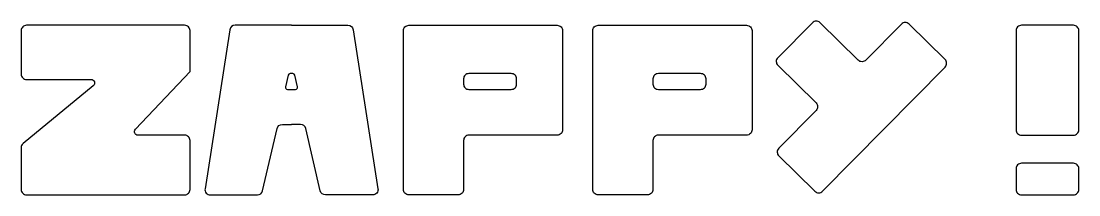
# Model space of a CAD drawing. Header units: millimetres. Extents: x 2882 to 5015, y 1439 to 1791.
import ezdxf

# ---------------------------------------------------------------- set-up
doc = ezdxf.new("R2010")
doc.units = ezdxf.units.MM

msp = doc.modelspace()

# ---------------------------------------------------------------- linework, layer by layer
for points in [[(2881.6, 1771.2), (2881.6, 1683.4, 0.414214), (2892.5, 1672.5), (3022.6, 1672.5, -0.703288), (3027.2, 1659.8), (2885.6, 1543, 0.223861), (2881.6, 1534.6), (2881.6, 1450, 0.414214), (2892.5, 1439.1), (3211.4, 1439.1, 0.414214), (3222.3, 1450), (3222.3, 1548.9, 0.414214), (3211.4, 1559.8), (3117.2, 1559.8, -0.658286), (3112, 1571.9), (3222.3, 1688.4), (3222.3, 1771.2, 0.414214), (3211.4, 1782.1), (2892.5, 1782.1, 0.414214)], [(3652.7, 1450), (3652.7, 1771.2, -0.414214), (3663.5, 1782.1), (3963, 1782.1, -0.414214), (3973.9, 1771.2), (3973.9, 1570.7, -0.414214), (3963, 1559.8), (3785, 1559.8, 0.414214), (3774.1, 1548.9), (3774.1, 1450, -0.414214), (3763.2, 1439.1), (3663.5, 1439.1, -0.414214)], [(4034.6, 1450), (4034.6, 1771.2, -0.414214), (4045.5, 1782.1), (4345, 1782.1, -0.414214), (4355.9, 1771.2), (4355.9, 1570.7, -0.414214), (4345, 1559.8), (4167, 1559.8, 0.414214), (4156.1, 1548.9), (4156.1, 1450, -0.414214), (4145.2, 1439.1), (4045.5, 1439.1, -0.414214)], [(4899.4, 1559.8), (5004.3, 1559.8, 0.414214), (5015.2, 1570.7), (5015.2, 1771.2, 0.414214), (5004.3, 1782.1), (4899.4, 1782.1, 0.414214), (4888.6, 1771.2), (4888.6, 1570.7, 0.414214)], [(3426.9, 1652.4), (3435.2, 1652.4, 0.482374), (3439.3, 1657.5), (3433.8, 1681.2, 0.349187), (3429.7, 1684.4), (3424.1, 1684.4, 0.349187), (3420.1, 1681.2), (3414.6, 1657.5, 0.482374), (3418.7, 1652.4)], [(3774.1, 1673.5), (3774.1, 1663.3, 0.414214), (3785, 1652.4), (3870.2, 1652.4, 0.414214), (3881.1, 1663.3), (3881.1, 1673.5, 0.414214), (3870.2, 1684.4), (3785, 1684.4, 0.414214)], [(4156.1, 1673.5), (4156.1, 1663.3, 0.414214), (4167, 1652.4), (4252.2, 1652.4, 0.414214), (4263.1, 1663.3), (4263.1, 1673.5, 0.414214), (4252.2, 1684.4), (4167, 1684.4, 0.414214)], [(4899.4, 1439.1), (5004.3, 1439.1, 0.414214), (5015.2, 1450), (5015.2, 1492.1, 0.414214), (5004.3, 1503), (4899.4, 1503, 0.414214), (4888.6, 1492.1), (4888.6, 1450, 0.414214)]]:
    msp.add_lwpolyline(points, format="xyb", close=True)
for points in [[(3426.9, 1782.1), (3313.3, 1782.1, 0.369634), (3302.5, 1772.9), (3252.5, 1451.7, 0.460244), (3263.2, 1439.1), (3358.2, 1439.1, 0.349187), (3368.8, 1447.5), (3397.9, 1573.3, -0.349187), (3408.5, 1581.7), (3426.9, 1581.7)], [(3426.9, 1782.1), (3540.6, 1782.1, -0.369634), (3551.4, 1772.9), (3601.4, 1451.7, -0.460244), (3590.6, 1439.1), (3495.6, 1439.1, -0.349187), (3485, 1447.5), (3456, 1573.3, 0.349187), (3445.4, 1581.7), (3426.9, 1581.7)], [(4407.9, 1716.5, 0.414214), (4408, 1701.1), (4485.1, 1625.2, -0.414214), (4485.2, 1609.8), (4409.9, 1533.3, 0.414214), (4410, 1517.9), (4482.7, 1446.4, 0.414214), (4498.1, 1446.5), (4745.4, 1697.7, 0.414214), (4745.3, 1713.1), (4672.7, 1784.6, 0.414214), (4657.3, 1784.5), (4585.5, 1711.6, -0.414214), (4570.1, 1711.5), (4493, 1787.4, 0.414214), (4477.6, 1787.3), (4407.9, 1716.5)]]:
    msp.add_lwpolyline(points, format="xyb")

doc.saveas('drawing.dxf')
